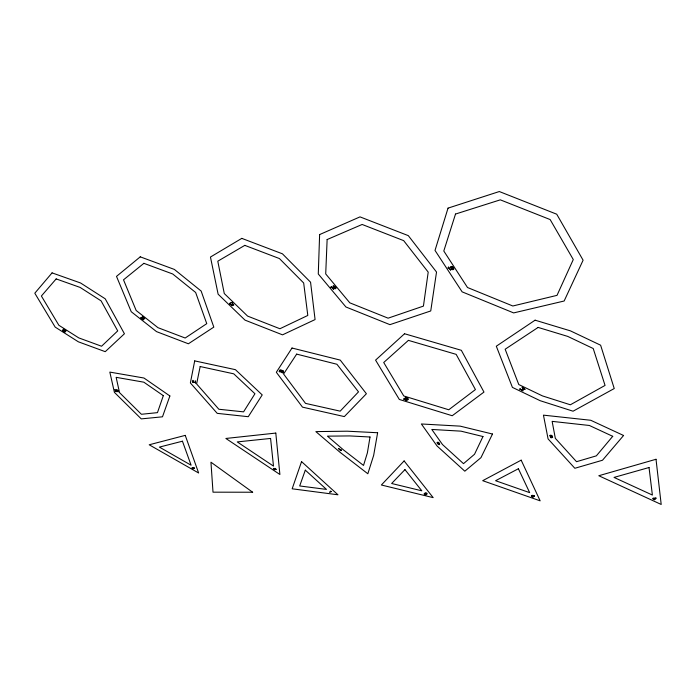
<?xml version="1.0" encoding="UTF-8"?>
<svg xmlns="http://www.w3.org/2000/svg" width="696" height="696" viewBox="0 0 696 696"><rect width="100%" height="100%" fill="white"/><g stroke="black" fill="none" stroke-linecap="round" stroke-linejoin="round"><path stroke-width="1.04" d="M453.766 269.021C453.896 265.994 449.155 265.481 451.008 268.221C453.766 268.09 454.079 269.717 451.53 269.126A1.296 0.948 24.4 0 0 453.714 269.004M406.725 398.208C406.22 396.007 404.072 398.738 405.516 398.382M276.103 469.356L274.964 468.356L275.79 469.078M276.016 469.513L274.381 469.652L273.389 468.756M62.44 330.287L65.137 332.123L62.623 331.035M64.928 330.983L64.798 331.148A1.061 0.566 36.4 0 0 65.424 331.366M534.389 496.37L533.875 496.265M142.315 316.932C143.768 315.819 140.444 317.446 143.602 318.829C146.569 319.673 142.863 315.653 142.967 318.046A3.41 1.966 35.4 0 1 142.689 317.794L142.262 317.15M532.649 495.282L534.511 495.978M403.819 398.834L406.96 400.618L404.62 399.434L403.906 399.678M405.368 397.781L406.16 397.808M407.76 399.365L406.568 399.478A1.175 0.739 24.8 0 0 408.248 399.13A1.175 0.739 24.8 0 0 406.621 398.034M140.844 317.672L143.567 319.769L140.879 318.446M519.895 388.794L523.157 390.891L520.686 389.482L519.782 389.699M334.306 287.013L333.584 286.134M229.636 303.291L232.36 305.718L230.298 304.048L229.489 304.108M233.699 304.996L233.412 305.152A5.246 3.297 33.4 0 1 232.099 302.482L230.646 302.812L232.316 302.299A5.098 3.202 33.4 0 0 233.734 304.978M193.662 468.443L194.132 468.234L193.619 467.399L194.506 468.373L193.453 468.538M533.092 495.456L533.98 495.7M331.148 286.639L333.671 289.362L331.714 287.465L330.774 287.465M335.341 288.431L334.28 288.014M551.885 437.566C549.64 438.584 550.162 434.765 552.024 436.766M448.511 267.09L450.747 270.187L448.955 268.012L447.859 267.934A1.366 1 24.7 0 0 448.442 267.682M275.433 469.443L275.399 469.452A3.062 1.653 28.5 0 1 275.207 469.478M437.775 442.473L437.497 443.021M551.084 436.435L551.919 436.67M438.628 443.639L439.463 444.144M118.207 391.935L116.711 390.856M116.658 389.716L118.242 390.848M116.876 389.951L117.963 390.874M273.85 468.347L275.225 469.235M549.918 435.896L551.171 435.548L552.058 436.505M116.136 391.691L114.936 389.516L115.745 391.074L115.214 391.195M334.872 287.309L335.568 287.752M193.34 382.548L192.94 380.32L193.07 381.878L192.383 381.93A1.079 0.609 32.4 0 1 193.453 382.513M195.611 383.052L195.219 380.834L195.341 382.391L194.654 382.443A1.079 0.609 32.3 0 1 195.724 383.017M407.256 398.46L407.699 398.704M281.654 370.42L283.307 370.907L281.184 370.028A1.679 1.018 30.1 0 0 281.819 371.046M281.758 371.707L281.367 371.586A1.192 0.722 30 0 0 281.941 372.586A1.192 0.722 30 0 0 283.211 372.821M280.018 372.012L280.166 369.733L279.888 371.316L279.061 371.299A1.148 0.696 30.1 0 1 280.166 371.986M64.98 330.148L65.52 330.574M330.739 490.976L329.721 492.394L330.6 491.454L331.409 491.672A1.035 0.566 26.4 0 1 331.009 491.446M550.901 437.654L552.624 437.514L551.832 435.592M143.82 318.681L143.306 318.255M143.837 317.724L144.29 318.072M426.457 493.916L426.787 494.134A1.148 0.652 23.2 0 0 426.961 494.064M425.63 494.656L424.047 493.89L425.856 495.039A1.61 0.913 23.3 0 0 425.995 494.847M282.063 371.203L282.872 371.873M531.988 496.483L533.345 496.944M64.136 330.304L63.606 328.921L63.075 329.582L64.415 330.539M425.43 494.03L425.134 493.595M425.482 493.647L425.882 494.247A1.61 0.913 23.3 0 1 425.995 494.43M116.919 390.7L116.737 390.299M448.72 267.142A1.366 1 24.7 0 1 448.624 267.473M330.974 287.378A1.253 0.853 30.5 0 1 330.757 287.448M331.331 286.674A1.253 0.853 30.5 0 1 331.34 286.926M229.81 303.308A1.201 0.748 33.6 0 1 229.863 303.552M140.984 317.672A1.114 0.644 35.4 0 1 141.071 317.881M62.562 330.278A1.061 0.557 36.4 0 1 62.675 330.47M520.086 388.777A1.296 0.853 19.6 0 1 520.164 389.055M403.976 398.808A1.175 0.739 24.9 0 1 404.098 399.052M115.971 391.457A1.009 0.522 33.8 0 1 116.223 391.648M452.426 268.134A0.931 0.679 24.5 0 1 450.904 267.325M451.104 266.925A0.931 0.679 24.5 0 1 452.696 267.673M333.889 287.396A1.044 0.705 30.3 0 1 332.958 286.326A1.044 0.705 30.3 0 1 334.045 285.925A1.044 0.705 30.3 0 1 334.872 287.03M334.776 286.891A1.218 0.827 30.2 0 1 335.985 288.135A1.218 0.827 30.2 0 1 334.68 288.631A1.218 0.827 30.2 0 1 333.767 287.265M64.511 329.817A1.061 0.566 36.4 0 1 65.581 330.374A1.061 0.566 36.4 0 1 65.824 331.235M283.481 372.534A1.192 0.722 30 0 0 282.907 371.49L282.306 371.099A1.54 0.94 30.1 0 1 281.732 370.611M549.875 435.887A1.192 0.748 18.2 0 1 550.501 435.235A1.192 0.748 18.2 0 1 551.806 435.609M193.253 468.852A0.966 0.496 30.5 0 1 192.009 467.982M192.244 467.573A0.966 0.496 30.5 0 1 193.453 468.043M338.761 448.528A4.698 2.714 26.6 0 0 341.545 450.147L340.074 450.643L341.249 450.234A4.837 2.793 26.7 0 1 338.413 448.65M439.655 444.448A0.948 0.574 23 0 1 438.506 444.44A0.948 0.574 23 0 1 437.993 443.57M439.011 443.413A0.948 0.574 23 0 1 439.663 443.918M437.201 442.456A1.105 0.67 23.1 0 1 438.593 442.473A1.105 0.67 23.1 0 1 439.106 443.535M438.071 443.683A1.105 0.67 23.1 0 1 437.097 442.734M425.065 492.881A1.148 0.652 23.2 0 1 426.204 492.881A1.148 0.652 23.2 0 1 427.066 493.69M533.249 496.866A1.157 0.679 19.2 0 1 532.101 496.779A1.157 0.679 19.2 0 1 531.361 496.039M531.405 495.743A1.157 0.679 19.2 0 1 532.684 495.552M319.621 234.569L318.281 273.98L345.929 306.988L389.934 324.649L430.746 310.947L436.522 272.049L408.308 235.64L360.006 216.874L319.621 234.569M327.129 239.546L325.711 273.928L349.81 302.83L388.107 318.176L423.429 306.101L428.205 272.11L403.671 240.633L362.146 224.46L327.129 239.546M370.028 437.001L367.375 452.896L363.521 465.433L343.676 450.077L327.442 436.148L349.731 435.931L370.028 437.001M377.624 432.738L373.665 455.367L367.836 473.767L339.918 452.2L315.853 431.607L347.295 431.198L377.624 432.738M194.697 360.885L190.373 382.939L217.213 413.354L248.263 416.704L262.218 394.919L235.422 369.672L194.697 360.885M200.17 366.531L196.611 383.94L218.857 409.248L243.565 411.858L254.945 393.745L233.752 373.83L200.17 366.531M448.033 208.13L435.017 250.421L462.135 291.859L513.657 312.913L564.143 301.011L583.1 260.208L556.73 214.211L499.319 191.539L448.033 208.13M455.506 214.055L443.796 251.012L467.503 287.509L512.83 305.996L557.018 295.356L573.278 259.547L550.144 219.562L500.311 199.839L455.506 214.055M163.316 395.659L157.461 412.641L141.392 414.277L119.512 392.596L116.145 377.336L143.828 382.182L163.316 395.659M301.559 461.613L292.163 488.801L337.952 494.786L301.559 461.613M169.876 395.963L162.49 416.808L141.253 418.888L114.414 392.37L109.829 372.099L143.968 378.024L169.876 395.963M305.309 470.148L299.689 485.956L326.494 489.41L305.309 470.148M482.972 436.54L474.524 454.27L463.501 463.658L442.491 444.544L431.807 429.449L461.004 431.155L482.972 436.54M492.481 434.026L480.962 457.655L464.824 471.192L437.062 445.997L421.367 423.977L460.143 426.135L492.481 434.026M292.007 348.026L276.329 372.273L302.49 407.143L344.337 416.591L366.4 393.745L340.24 360.102L292.007 348.026M296.661 354.116L283.577 373.996L305.509 403.375L340.17 411.153L358.501 391.865L336.916 364.26L296.661 354.116M656.05 498.136L654.457 499.78L652.535 498.64L653.379 498.066L656.05 498.136M655.519 498.301L654.597 499.458L653.901 498.658L655.519 498.301M612.724 436.314L596.359 455.845L576.523 461.7L555.33 438.341L552.137 421.367L589.39 425.482L612.724 436.314M52.069 272.875L34.8 293.207L55.167 327.094L78.361 341.814L105.244 351.671L124.427 333.767L105.227 298.81L80.536 282.967L52.069 272.875M623.581 435.487L602.501 460.239L574.844 468.277L548.083 438.906L543.454 415.147L590.747 420.271L623.581 435.487M56.167 278.913L41.386 296.009L58.856 325.258L78.752 337.891L101.555 346.234L117.711 330.905L101.103 300.881L80.118 287.422L56.167 278.913M404.124 460.935L381.373 484.999L433.182 497.64L404.124 460.935M404.959 469.626L391.639 483.494L421.82 490.81L404.959 469.626M404.55 333.749L375.579 360.128L399.321 399.452L452.226 415.738L483.972 392.074L461.335 350.305L404.55 333.749M408.404 340.37L383.714 362.503L403.776 395.972L448.755 409.77L475.429 389.577L456.158 354.36L408.404 340.37M140.253 256.841L116.502 276.382L131.248 311.738L156.539 331.635L188.399 343.78L213.811 327.111L201.153 291.058L174.357 269.422L140.253 256.841M143.881 263.332L123.514 279.818L136.164 310.486L157.983 327.685L185.179 338.021L206.756 323.649L195.646 292.477L172.712 273.989L143.881 263.332M522.191 387.159L522.861 389.56L525.245 389.412L522.191 387.159M523.94 388.838L523.14 389.403L522.444 387.733L523.94 388.838M535.093 320.177L496.309 346.208L512.413 387.385L540.174 400.705L573.052 411.205L614.237 388.542L600.622 345.207L570.407 330.852L535.093 320.177M538.13 327.416L505.157 349.227L518.772 384.54L542.488 395.92L570.363 404.785L605.05 385.419L593.227 348.531L567.745 336.412L538.13 327.416M241.799 238.371L210.453 257.041L218.126 294.199L245.009 320.125L282.524 334.846L315.079 319.568L310.564 282.219L282.437 253.814L241.799 238.371M244.801 245.366L217.787 261.2L224.277 293.538L247.602 316.097L279.914 328.747L307.806 315.445L303.673 282.976L279.418 258.555L244.801 245.366M521.173 460.16L482.702 480.684L540.166 500.842L521.173 460.16M518.389 468.739L495.587 480.718L529.673 492.646L518.389 468.739M656.015 459.273L598.786 475.733L661.2 504.461L656.015 459.273M649.029 467.521L614.02 477.413L652.387 495.056L649.029 467.521M185.249 435.374L149.196 444.779L198.638 473.01L185.249 435.374M182.448 441.203L159.393 447.102L191.104 465.215L182.448 441.203M275.799 433.077L225.861 438.463L279.896 474.498L275.799 433.077M270.579 438.445L237.249 441.916L273.493 466.111L270.579 438.445M252.639 492.229L213.011 492.176L210.958 462.205L252.639 492.229"/></g></svg>
